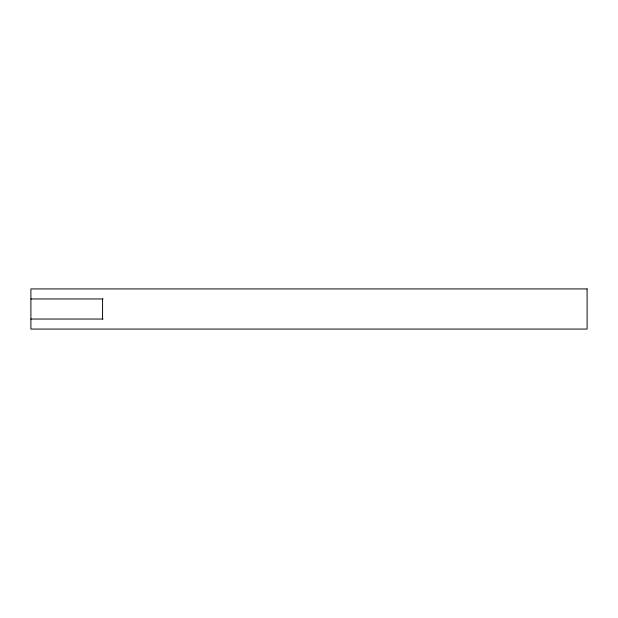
<?xml version="1.0" encoding="UTF-8"?>
<svg xmlns="http://www.w3.org/2000/svg" width="618" height="618" viewBox="0 0 618 618"><rect width="100%" height="100%" fill="white"/><g stroke="black" fill="none" stroke-linecap="round" stroke-linejoin="round"><path stroke-width="0.93" d="M30.9 298.965L103.059 298.965M30.9 319.035L103.059 319.035M102.573 298.965L102.573 319.035M587.1 288.93L30.9 288.93L30.9 329.07L587.1 329.07L587.1 288.93"/></g></svg>
